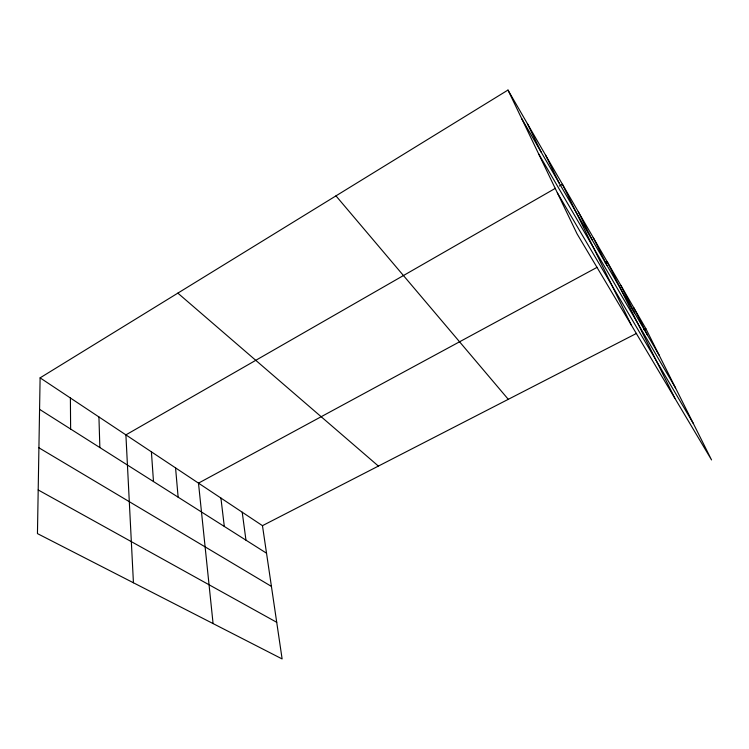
<?xml version="1.0" encoding="UTF-8"?>
<svg xmlns="http://www.w3.org/2000/svg" width="749" height="749" viewBox="0 0 749 749"><rect width="100%" height="100%" fill="white"/><g stroke="black" fill="none" stroke-linecap="round" stroke-linejoin="round"><path stroke-width="1.12" d="M40.109 377.852L37.45 533.606L282.12 658.942L262.468 525.667L40.109 377.852L507.981 90.058L645.853 328.614L711.55 459.933L577.039 233.819L507.981 90.058M555.449 188.28L125.898 434.879L133.434 582.769M559.437 185.986L562.424 184.263L631.351 325.132M597.093 267.337L198.494 483.142L213.081 623.571M605.22 262.936L607.252 261.832L674.896 398.318M262.468 525.667L636.613 333.361M643.803 329.663L645.853 328.614M38.199 489.958L276.727 622.316M38.92 447.799L271.428 586.411M39.575 409.357L266.532 553.211M177.85 293.131L378.404 466.084M335.964 195.873L508.29 399.32M557.359 192.849L693.321 423.503M538.587 153.788L675.579 388.038M521.688 118.595L659.289 355.466M633.72 307.624L647.267 334.766M620.884 285.406L634.515 312.82M593.217 237.545L606.999 265.455M578.303 211.742L592.131 239.858M545.487 154.959L559.325 183.393M527.38 123.632L541.171 152.141M242.217 512.204L245.962 540.169M220.918 498.048L224.307 526.453M175.566 467.9L178.131 497.177M151.401 451.834L153.489 481.56M98.934 416.959L99.86 447.565M70.387 397.981L70.631 429.037"/></g></svg>
